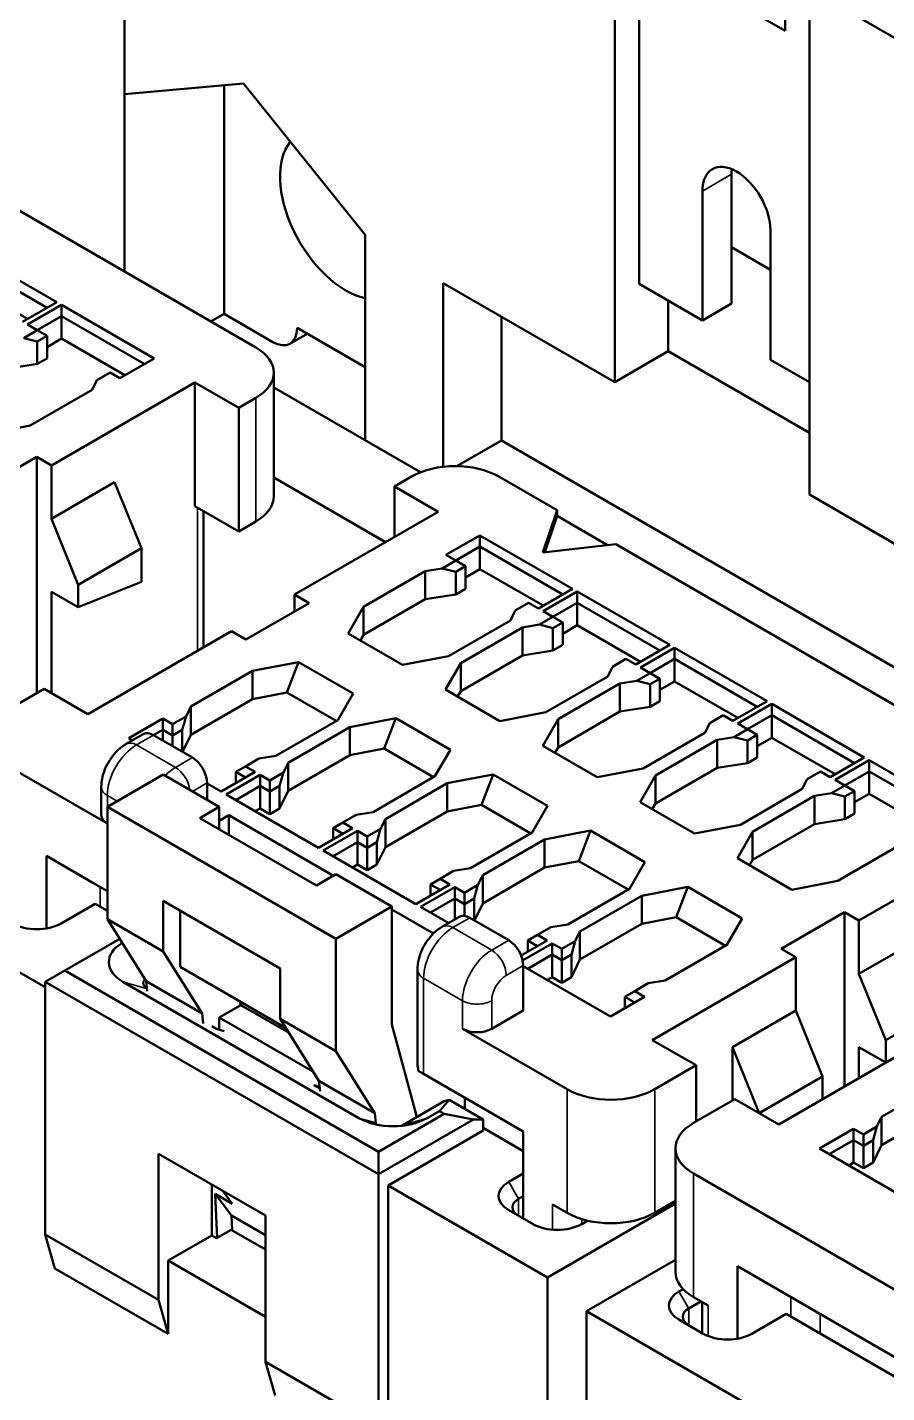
# Model space of a CAD drawing. Header units: millimetres. Extents: x 3100 to 5091, y 868 to 1900.
# Drawn here: x 4036.79 to 4049.28, y 1677.33 to 1697.17 of the extents above; entities that cross this region are included whole.
import ezdxf

# ---------------------------------------------------------------- set-up
doc = ezdxf.new("R2010")
doc.units = ezdxf.units.MM
doc.header["$LTSCALE"] = 1.8
doc.layers.add('외형선(ISO)', color=7, linetype='Continuous', lineweight=50)
doc.layers.add('좁은 외형선(ISO)', color=7, linetype='Continuous', lineweight=35)

msp = doc.modelspace()

# ---------------------------------------------------------------- linework, layer by layer
at = {"layer": '외형선(ISO)'}
for p, q in [((4045.68, 1699.568), (4045.68, 1693.444)), ((4045.327, 1692.015), (4045.327, 1699.364)), ((4038.199, 1698.743), (4038.199, 1693.624)), ((4047.802, 1697.118), (4047.802, 1698.343)), ((4046.387, 1697.935), (4047.802, 1697.118)), ((4048.155, 1697.731), (4059.306, 1691.293)), ((4048.155, 1697.731), (4048.155, 1690.382)), ((4038.199, 1696.2), (4039.932, 1696.355)), ((4039.649, 1693.007), (4039.649, 1696.33)), ((4039.932, 1696.355), (4041.699, 1694.156)), ((4035.017, 1695.461), (4040.108, 1692.521)), ((4047.024, 1695.036), (4047.024, 1693.975)), ((4046.6, 1694.791), (4046.6, 1692.913)), ((4041.699, 1694.156), (4041.699, 1691.17)), ((4047.589, 1692.342), (4047.589, 1694.22)), ((4037.216, 1693.179), (4035.873, 1693.954)), ((4047.589, 1693.648), (4047.024, 1693.975)), ((4047.024, 1693.158), (4047.024, 1693.975)), ((4037.075, 1693.097), (4035.873, 1693.791)), ((4036.792, 1692.934), (4035.873, 1693.465)), ((4042.831, 1690.786), (4042.831, 1693.456)), ((4045.327, 1692.015), (4042.831, 1693.456)), ((4046.6, 1692.913), (4045.68, 1693.444)), ((4036.721, 1692.893), (4037.216, 1693.179)), ((4037.287, 1693.138), (4036.792, 1692.852)), ((4038.63, 1692.362), (4037.287, 1693.138)), ((4037.287, 1693.138), (4037.287, 1692.975)), ((4046.105, 1692.464), (4046.105, 1693.199)), ((4047.024, 1693.158), (4046.6, 1692.913)), ((4037.287, 1692.975), (4036.933, 1692.771)), ((4038.489, 1692.281), (4037.287, 1692.975)), ((4037.287, 1692.975), (4037.287, 1692.648)), ((4039.649, 1693.007), (4039.458, 1692.897)), ((4039.649, 1693.007), (4040.356, 1692.599)), ((4043.679, 1691.17), (4043.679, 1692.966)), ((4036.933, 1692.771), (4036.737, 1692.657)), ((4036.792, 1692.852), (4036.933, 1692.771)), ((4036.933, 1692.771), (4037.075, 1692.689)), ((4037.075, 1692.689), (4036.933, 1692.607)), ((4037.075, 1692.689), (4037.075, 1692.362)), ((4040.606, 1692.574), (4040.856, 1692.719)), ((4040.709, 1692.803), (4041.699, 1692.232)), ((4036.737, 1692.657), (4036.933, 1692.607)), ((4036.933, 1692.607), (4036.933, 1692.281)), ((4037.287, 1692.648), (4037.075, 1692.526)), ((4038.206, 1692.117), (4037.287, 1692.648)), ((4036.933, 1692.281), (4036.491, 1692.209)), ((4037.075, 1692.362), (4036.933, 1692.281)), ((4038.135, 1692.076), (4038.63, 1692.362)), ((4046.105, 1692.464), (4045.327, 1692.015)), ((4048.155, 1691.28), (4046.105, 1692.464)), ((4048.155, 1692.015), (4047.589, 1692.342)), ((4037.798, 1692.045), (4037.994, 1692.158)), ((4037.994, 1692.158), (4038.135, 1692.076)), ((4040.372, 1690.358), (4040.372, 1692.154)), ((4037.729, 1691.903), (4036.831, 1691.385)), ((4039.224, 1692.011), (4037.138, 1690.807)), ((4037.729, 1691.903), (4037.798, 1692.045)), ((4039.861, 1691.644), (4039.224, 1692.011)), ((4039.224, 1692.011), (4039.224, 1690.215)), ((4040.372, 1691.937), (4042.503, 1690.706)), ((4040.108, 1691.787), (4039.861, 1691.644)), ((4039.861, 1689.847), (4039.861, 1691.644)), ((4036.831, 1691.385), (4036.163, 1691.256)), ((4043.03, 1690.796), (4043.679, 1691.17)), ((4064.417, 1679.197), (4043.679, 1691.17)), ((4036.926, 1690.929), (4036.007, 1690.399)), ((4036.926, 1690.929), (4036.926, 1687.5)), ((4037.138, 1690.807), (4036.926, 1690.929)), ((4037.138, 1690.031), (4037.138, 1690.807)), ((4038.058, 1690.562), (4037.138, 1690.031)), ((4038.058, 1690.562), (4038.447, 1689.603)), ((4041.996, 1689.692), (4040.372, 1690.63)), ((4042.371, 1690.644), (4042.124, 1690.501)), ((4042.124, 1689.766), (4042.124, 1690.501)), ((4042.124, 1690.501), (4042.76, 1690.133)), ((4043.644, 1690.644), (4044.492, 1690.154)), ((4048.155, 1690.382), (4065.644, 1680.285)), ((4039.861, 1689.847), (4039.224, 1690.215)), ((4039.348, 1690.144), (4039.348, 1688.163)), ((4040.674, 1688.929), (4042.76, 1690.133)), ((4044.492, 1690.154), (4044.28, 1689.541)), ((4044.492, 1690.154), (4044.492, 1690.072)), ((4037.527, 1689.072), (4037.138, 1690.031)), ((4039.861, 1689.847), (4040.108, 1689.99)), ((4044.492, 1690.072), (4044.31, 1689.545)), ((4045.223, 1689.65), (4044.492, 1690.072)), ((4043.368, 1689.79), (4042.873, 1689.505)), ((4044.712, 1689.015), (4043.368, 1689.79)), ((4043.368, 1689.79), (4043.368, 1689.627)), ((4038.447, 1689.603), (4037.527, 1689.072)), ((4038.447, 1689.113), (4038.447, 1689.603)), ((4042.873, 1689.505), (4043.015, 1689.423)), ((4043.368, 1689.627), (4043.015, 1689.423)), ((4043.368, 1689.627), (4043.368, 1689.3)), ((4044.57, 1688.933), (4043.368, 1689.627)), ((4044.28, 1689.541), (4045.341, 1689.664)), ((4045.341, 1689.664), (4051.846, 1685.908)), ((4042.818, 1689.309), (4042.573, 1689.27)), ((4043.015, 1689.423), (4042.818, 1689.309)), ((4042.818, 1689.309), (4043.015, 1689.26)), ((4043.015, 1689.423), (4043.156, 1689.341)), ((4043.156, 1689.341), (4043.015, 1689.26)), ((4043.156, 1689.341), (4043.156, 1689.015)), ((4037.527, 1688.745), (4038.447, 1689.113)), ((4041.675, 1688.751), (4042.573, 1689.27)), ((4042.573, 1689.27), (4042.573, 1688.862)), ((4043.015, 1689.26), (4043.015, 1688.933)), ((4043.368, 1689.3), (4043.156, 1689.178)), ((4044.287, 1688.77), (4043.368, 1689.3)), ((4037.138, 1687.5), (4037.138, 1688.97)), ((4037.138, 1688.97), (4037.527, 1688.745)), ((4037.527, 1689.072), (4037.527, 1688.745)), ((4040.674, 1688.929), (4040.674, 1688.684)), ((4040.886, 1688.806), (4040.674, 1688.929)), ((4043.015, 1688.933), (4042.573, 1688.862)), ((4043.156, 1689.015), (4043.015, 1688.933)), ((4044.217, 1688.729), (4044.712, 1689.015)), ((4044.782, 1688.974), (4044.287, 1688.688)), ((4046.126, 1688.198), (4044.782, 1688.974)), ((4044.782, 1688.974), (4044.782, 1688.81)), ((4039.967, 1688.276), (4040.886, 1688.806)), ((4041.452, 1688.366), (4041.675, 1688.751)), ((4041.675, 1688.343), (4042.573, 1688.862)), ((4041.675, 1688.751), (4041.675, 1688.343)), ((4043.879, 1688.697), (4044.075, 1688.81)), ((4044.075, 1688.81), (4044.217, 1688.729)), ((4044.782, 1688.81), (4044.429, 1688.606)), ((4044.782, 1688.81), (4044.782, 1688.484)), ((4045.984, 1688.116), (4044.782, 1688.81)), ((4043.81, 1688.555), (4042.912, 1688.037)), ((4043.81, 1688.555), (4043.879, 1688.697)), ((4044.429, 1688.606), (4044.232, 1688.493)), ((4044.287, 1688.688), (4044.429, 1688.606)), ((4044.429, 1688.606), (4044.57, 1688.525)), ((4044.57, 1688.525), (4044.429, 1688.443)), ((4044.57, 1688.525), (4044.57, 1688.198)), ((4037.669, 1687.194), (4039.755, 1688.398)), ((4039.755, 1688.398), (4039.967, 1688.276)), ((4042.244, 1687.908), (4041.452, 1688.366)), ((4041.629, 1688.263), (4041.675, 1688.343)), ((4043.089, 1687.935), (4043.987, 1688.453)), ((4044.232, 1688.493), (4043.987, 1688.453)), ((4043.987, 1688.453), (4043.987, 1688.045)), ((4044.232, 1688.493), (4044.429, 1688.443)), ((4044.429, 1688.443), (4044.429, 1688.116)), ((4044.782, 1688.484), (4044.57, 1688.361)), ((4045.702, 1687.953), (4044.782, 1688.484)), ((4044.429, 1688.116), (4043.987, 1688.045)), ((4044.57, 1688.198), (4044.429, 1688.116)), ((4045.631, 1687.912), (4046.126, 1688.198)), ((4046.196, 1688.157), (4045.702, 1687.872)), ((4047.54, 1687.382), (4046.196, 1688.157)), ((4046.196, 1688.157), (4046.196, 1687.994)), ((4040.062, 1687.82), (4040.731, 1687.949)), ((4040.561, 1687.508), (4040.731, 1687.949)), ((4040.731, 1687.949), (4041.523, 1687.492)), ((4042.912, 1688.037), (4042.244, 1687.908)), ((4042.866, 1687.549), (4043.089, 1687.935)), ((4043.089, 1687.527), (4043.987, 1688.045)), ((4043.089, 1687.935), (4043.089, 1687.527)), ((4045.293, 1687.881), (4045.489, 1687.994)), ((4045.489, 1687.994), (4045.631, 1687.912)), ((4046.196, 1687.994), (4045.843, 1687.79)), ((4046.196, 1687.994), (4046.196, 1687.667)), ((4047.399, 1687.3), (4046.196, 1687.994)), ((4039.164, 1687.302), (4040.062, 1687.82)), ((4040.062, 1687.82), (4040.062, 1687.412)), ((4045.224, 1687.739), (4044.326, 1687.22)), ((4045.224, 1687.739), (4045.293, 1687.881)), ((4045.843, 1687.79), (4045.647, 1687.676)), ((4045.702, 1687.872), (4045.843, 1687.79)), ((4045.843, 1687.79), (4045.984, 1687.708)), ((4037.032, 1687.561), (4036.431, 1687.214)), ((4037.032, 1687.561), (4037.669, 1687.194)), ((4043.658, 1687.092), (4042.866, 1687.549)), ((4043.043, 1687.447), (4043.089, 1687.527)), ((4044.503, 1687.118), (4045.401, 1687.637)), ((4045.647, 1687.676), (4045.401, 1687.637)), ((4045.401, 1687.637), (4045.401, 1687.229)), ((4045.647, 1687.676), (4045.843, 1687.627)), ((4045.984, 1687.708), (4045.843, 1687.627)), ((4045.843, 1687.627), (4045.843, 1687.3)), ((4045.984, 1687.708), (4045.984, 1687.382)), ((4046.196, 1687.667), (4045.984, 1687.545)), ((4047.116, 1687.137), (4046.196, 1687.667)), ((4039.164, 1686.894), (4040.062, 1687.412)), ((4040.062, 1687.412), (4040.561, 1687.508)), ((4040.561, 1687.508), (4041.279, 1687.094)), ((4041.523, 1687.492), (4041.3, 1687.106)), ((4045.984, 1687.382), (4045.843, 1687.3)), ((4047.045, 1687.096), (4047.54, 1687.382)), ((4047.611, 1687.341), (4047.116, 1687.055)), ((4048.954, 1686.565), (4047.611, 1687.341)), ((4047.611, 1687.341), (4047.611, 1687.178)), ((4038.758, 1687.129), (4038.263, 1686.843)), ((4038.899, 1687.047), (4038.758, 1687.129)), ((4038.758, 1687.129), (4038.758, 1686.965)), ((4039.096, 1687.16), (4038.899, 1687.047)), ((4039.096, 1687.16), (4039.041, 1686.965)), ((4039.164, 1687.302), (4039.096, 1687.16)), ((4039.164, 1687.302), (4039.164, 1686.894)), ((4041.477, 1687.004), (4042.145, 1687.133)), ((4041.975, 1686.692), (4042.145, 1687.133)), ((4042.145, 1687.133), (4042.937, 1686.675)), ((4044.326, 1687.22), (4043.658, 1687.092)), ((4044.503, 1686.71), (4045.401, 1687.229)), ((4045.843, 1687.3), (4045.401, 1687.229)), ((4046.707, 1687.064), (4046.904, 1687.178)), ((4046.904, 1687.178), (4047.045, 1687.096)), ((4047.611, 1687.178), (4047.257, 1686.973)), ((4047.611, 1687.178), (4047.611, 1686.851)), ((4048.813, 1686.483), (4047.611, 1687.178)), ((4038.758, 1686.965), (4038.623, 1686.888)), ((4038.758, 1686.965), (4038.758, 1686.81)), ((4038.899, 1686.884), (4038.758, 1686.965)), ((4038.899, 1687.047), (4038.899, 1686.884)), ((4039.041, 1686.965), (4038.899, 1686.884)), ((4039.041, 1686.965), (4039.041, 1686.647)), ((4041.3, 1687.106), (4040.402, 1686.588)), ((4040.579, 1686.486), (4041.477, 1687.004)), ((4041.477, 1687.004), (4041.477, 1686.596)), ((4044.28, 1686.733), (4044.503, 1687.118)), ((4044.503, 1687.118), (4044.503, 1686.71)), ((4046.638, 1686.922), (4045.74, 1686.404)), ((4046.638, 1686.922), (4046.707, 1687.064)), ((4047.257, 1686.973), (4047.061, 1686.86)), ((4047.116, 1687.055), (4047.257, 1686.973)), ((4047.257, 1686.973), (4047.399, 1686.892)), ((4038.226, 1686.76), (4038.473, 1686.903)), ((4038.263, 1686.843), (4038.316, 1686.812)), ((4039.189, 1686.561), (4038.623, 1686.888)), ((4038.899, 1686.884), (4038.899, 1686.728)), ((4039.164, 1686.894), (4039.044, 1686.645)), ((4045.072, 1686.275), (4044.28, 1686.733)), ((4045.917, 1686.302), (4046.815, 1686.82)), ((4047.061, 1686.86), (4046.815, 1686.82)), ((4046.815, 1686.82), (4046.815, 1686.412)), ((4047.061, 1686.86), (4047.257, 1686.81)), ((4047.399, 1686.892), (4047.257, 1686.81)), ((4047.257, 1686.81), (4047.257, 1686.483)), ((4047.399, 1686.892), (4047.399, 1686.565)), ((4047.611, 1686.851), (4047.399, 1686.728)), ((4048.53, 1686.32), (4047.611, 1686.851)), ((4039.96, 1686.434), (4040.156, 1686.548)), ((4040.156, 1686.548), (4040.402, 1686.588)), ((4040.579, 1686.077), (4041.477, 1686.596)), ((4041.477, 1686.596), (4041.975, 1686.692)), ((4041.975, 1686.692), (4042.693, 1686.277)), ((4042.937, 1686.675), (4042.714, 1686.29)), ((4044.457, 1686.63), (4044.503, 1686.71)), ((4047.399, 1686.565), (4047.257, 1686.483)), ((4048.459, 1686.279), (4048.954, 1686.565)), ((4049.025, 1686.524), (4048.53, 1686.239)), ((4050.368, 1685.749), (4049.025, 1686.524)), ((4049.025, 1686.524), (4049.025, 1686.361)), ((4037.952, 1685.602), (4036.431, 1686.479)), ((4039.606, 1686.067), (4040.101, 1686.353)), ((4039.96, 1686.434), (4039.818, 1686.353)), ((4039.818, 1686.353), (4039.818, 1686.19)), ((4039.96, 1686.271), (4039.818, 1686.353)), ((4040.101, 1686.353), (4039.96, 1686.434)), ((4040.51, 1686.344), (4040.313, 1686.23)), ((4040.51, 1686.344), (4040.455, 1686.149)), ((4040.579, 1686.486), (4040.51, 1686.344)), ((4040.579, 1686.486), (4040.579, 1686.077)), ((4045.74, 1686.404), (4045.072, 1686.275)), ((4045.917, 1685.894), (4046.815, 1686.412)), ((4047.257, 1686.483), (4046.815, 1686.412)), ((4048.121, 1686.248), (4048.318, 1686.361)), ((4048.318, 1686.361), (4048.459, 1686.279)), ((4049.025, 1686.361), (4048.671, 1686.157)), ((4050.227, 1685.667), (4049.025, 1686.361)), ((4049.025, 1686.361), (4049.025, 1686.034)), ((4037.864, 1685.724), (4037.864, 1686.132)), ((4038.765, 1686.316), (4037.952, 1685.847)), ((4038.765, 1686.316), (4039.578, 1685.847)), ((4039.401, 1685.949), (4039.401, 1686.194)), ((4039.401, 1686.185), (4039.606, 1686.067)), ((4040.172, 1686.312), (4039.677, 1686.026)), ((4040.172, 1686.149), (4039.818, 1685.945)), ((4040.313, 1686.23), (4040.172, 1686.312)), ((4040.172, 1686.312), (4040.172, 1686.149)), ((4040.172, 1686.149), (4040.172, 1685.822)), ((4040.313, 1686.067), (4040.172, 1686.149)), ((4040.313, 1686.23), (4040.313, 1686.067)), ((4040.455, 1686.149), (4040.313, 1686.067)), ((4040.455, 1686.149), (4040.455, 1685.822)), ((4042.714, 1686.29), (4041.816, 1685.771)), ((4041.993, 1685.669), (4042.891, 1686.188)), ((4042.891, 1686.188), (4043.559, 1686.316)), ((4042.891, 1686.188), (4042.891, 1685.779)), ((4043.389, 1685.875), (4043.559, 1686.316)), ((4043.559, 1686.316), (4044.351, 1685.859)), ((4045.694, 1685.916), (4045.917, 1686.302)), ((4045.917, 1686.302), (4045.917, 1685.894)), ((4048.053, 1686.106), (4048.121, 1686.248)), ((4048.671, 1686.157), (4048.475, 1686.043)), ((4048.53, 1686.239), (4048.671, 1686.157)), ((4048.671, 1686.157), (4048.813, 1686.075)), ((4039.677, 1686.026), (4041.02, 1685.251)), ((4040.313, 1686.067), (4040.313, 1685.74)), ((4040.579, 1686.077), (4040.455, 1685.822)), ((4048.053, 1686.106), (4047.155, 1685.587)), ((4047.331, 1685.485), (4048.229, 1686.004)), ((4048.475, 1686.043), (4048.229, 1686.004)), ((4048.229, 1686.004), (4048.229, 1685.596)), ((4048.475, 1686.043), (4048.671, 1685.994)), ((4048.813, 1686.075), (4048.671, 1685.994)), ((4048.671, 1685.994), (4048.671, 1685.667)), ((4048.813, 1686.075), (4048.813, 1685.749)), ((4049.025, 1686.034), (4048.813, 1685.912)), ((4049.944, 1685.504), (4049.025, 1686.034)), ((4037.952, 1685.847), (4041.275, 1683.928)), ((4037.952, 1685.847), (4037.952, 1684.214)), ((4039.578, 1685.847), (4039.295, 1685.683)), ((4039.578, 1685.52), (4039.578, 1685.847)), ((4040.172, 1685.822), (4040.101, 1685.781)), ((4040.313, 1685.74), (4040.172, 1685.822)), ((4040.455, 1685.822), (4040.313, 1685.74)), ((4041.374, 1685.618), (4041.57, 1685.731)), ((4041.57, 1685.731), (4041.816, 1685.771)), ((4041.993, 1685.261), (4042.891, 1685.779)), ((4042.891, 1685.779), (4043.389, 1685.875)), ((4043.389, 1685.875), (4044.107, 1685.461)), ((4044.351, 1685.859), (4044.128, 1685.473)), ((4046.486, 1685.459), (4045.694, 1685.916)), ((4045.871, 1685.814), (4045.917, 1685.894)), ((4048.813, 1685.749), (4048.671, 1685.667)), ((4039.295, 1685.683), (4040.992, 1684.704)), ((4039.578, 1685.642), (4039.719, 1685.724)), ((4041.24, 1684.846), (4039.719, 1685.724)), ((4039.719, 1685.724), (4039.719, 1685.438)), ((4041.02, 1685.251), (4041.515, 1685.536)), ((4041.374, 1685.618), (4041.233, 1685.536)), ((4041.233, 1685.536), (4041.233, 1685.373)), ((4041.374, 1685.455), (4041.233, 1685.536)), ((4041.515, 1685.536), (4041.374, 1685.618)), ((4041.993, 1685.669), (4041.924, 1685.527)), ((4041.993, 1685.669), (4041.993, 1685.261)), ((4047.155, 1685.587), (4046.486, 1685.459)), ((4047.331, 1685.077), (4048.229, 1685.596)), ((4048.671, 1685.667), (4048.229, 1685.596)), ((4041.586, 1685.496), (4041.091, 1685.21)), ((4041.728, 1685.414), (4041.586, 1685.496)), ((4041.586, 1685.496), (4041.586, 1685.332)), ((4041.924, 1685.527), (4041.728, 1685.414)), ((4041.728, 1685.414), (4041.728, 1685.251)), ((4041.924, 1685.527), (4041.869, 1685.332)), ((4044.128, 1685.473), (4043.23, 1684.955)), ((4043.407, 1684.853), (4044.305, 1685.371)), ((4044.305, 1685.371), (4044.973, 1685.5)), ((4044.305, 1685.371), (4044.305, 1684.963)), ((4044.803, 1685.059), (4044.973, 1685.5)), ((4044.973, 1685.5), (4045.765, 1685.042)), ((4047.109, 1685.1), (4047.331, 1685.485)), ((4047.331, 1685.485), (4047.331, 1685.077)), ((4050.962, 1685.398), (4048.876, 1684.193)), ((4041.091, 1685.21), (4042.435, 1684.434)), ((4041.586, 1685.332), (4041.233, 1685.128)), ((4041.586, 1685.332), (4041.586, 1685.006)), ((4041.728, 1685.251), (4041.586, 1685.332)), ((4041.869, 1685.332), (4041.728, 1685.251)), ((4041.728, 1685.251), (4041.728, 1684.924)), ((4041.869, 1685.332), (4041.869, 1685.006)), ((4041.993, 1685.261), (4041.869, 1685.006)), ((4049.467, 1685.289), (4048.569, 1684.771)), ((4037.068, 1684.08), (4037.068, 1685.132)), ((4037.739, 1684.744), (4037.068, 1685.132)), ((4041.586, 1685.006), (4041.515, 1684.965)), ((4041.728, 1684.924), (4041.586, 1685.006)), ((4041.869, 1685.006), (4041.728, 1684.924)), ((4042.985, 1684.915), (4043.23, 1684.955)), ((4043.407, 1684.444), (4044.305, 1684.963)), ((4044.305, 1684.963), (4044.803, 1685.059)), ((4044.803, 1685.059), (4045.521, 1684.644)), ((4045.765, 1685.042), (4045.542, 1684.657)), ((4047.901, 1684.642), (4047.109, 1685.1)), ((4047.285, 1684.997), (4047.331, 1685.077)), ((4037.952, 1684.622), (4037.739, 1684.744)), ((4041.275, 1684.867), (4040.992, 1684.704)), ((4041.275, 1684.867), (4042.088, 1684.397)), ((4042.788, 1684.802), (4042.647, 1684.72)), ((4042.788, 1684.802), (4042.985, 1684.915)), ((4042.93, 1684.72), (4042.788, 1684.802)), ((4043.407, 1684.853), (4043.338, 1684.711)), ((4043.407, 1684.853), (4043.407, 1684.444)), ((4048.569, 1684.771), (4047.901, 1684.642)), ((4042.435, 1684.434), (4042.93, 1684.72)), ((4043, 1684.679), (4042.505, 1684.393)), ((4042.647, 1684.72), (4042.647, 1684.557)), ((4042.788, 1684.638), (4042.647, 1684.72)), ((4043.142, 1684.597), (4043, 1684.679)), ((4043, 1684.679), (4043, 1684.516)), ((4043.338, 1684.711), (4043.142, 1684.597)), ((4043.142, 1684.597), (4043.142, 1684.434)), ((4043.338, 1684.711), (4043.283, 1684.516)), ((4045.542, 1684.657), (4044.644, 1684.138)), ((4044.821, 1684.036), (4045.719, 1684.555)), ((4045.719, 1684.555), (4046.387, 1684.683)), ((4045.719, 1684.555), (4045.719, 1684.146)), ((4046.218, 1684.242), (4046.387, 1684.683)), ((4046.387, 1684.683), (4047.179, 1684.226)), ((4037.05, 1683.224), (4034.876, 1684.479)), ((4037.775, 1684.438), (4037.28, 1684.152)), ((4037.775, 1684.438), (4037.952, 1684.336)), ((4038.765, 1683.744), (4038.765, 1684.479)), ((4038.765, 1684.479), (4040.462, 1683.499)), ((4042.088, 1684.397), (4041.275, 1683.928)), ((4042.088, 1682.683), (4042.088, 1684.397)), ((4042.693, 1684.007), (4042.088, 1684.357)), ((4042.505, 1684.393), (4042.913, 1684.158)), ((4043, 1684.516), (4042.647, 1684.312)), ((4043, 1684.516), (4043, 1684.209)), ((4043.142, 1684.434), (4043, 1684.516)), ((4043.283, 1684.516), (4043.142, 1684.434)), ((4043.142, 1684.434), (4043.142, 1684.262)), ((4043.283, 1684.516), (4043.283, 1684.197)), ((4043.407, 1684.444), (4043.286, 1684.196)), ((4037.952, 1684.214), (4038.765, 1683.744)), ((4037.952, 1684.214), (4038.517, 1683.315)), ((4039.012, 1684.336), (4039.012, 1683.52)), ((4042.822, 1684.106), (4043.07, 1684.249)), ((4043.22, 1684.234), (4043.785, 1683.907)), ((4044.821, 1683.628), (4045.719, 1684.146)), ((4045.719, 1684.146), (4046.218, 1684.242)), ((4046.218, 1684.242), (4046.935, 1683.828)), ((4047.179, 1684.226), (4046.957, 1683.84)), ((4048.664, 1684.316), (4047.745, 1683.785)), ((4048.664, 1684.316), (4048.664, 1681.785)), ((4048.876, 1684.193), (4048.664, 1684.316)), ((4048.876, 1683.418), (4048.876, 1684.193)), ((4044.202, 1683.985), (4044.061, 1683.903)), ((4044.202, 1683.985), (4044.399, 1684.098)), ((4044.344, 1683.903), (4044.202, 1683.985)), ((4044.399, 1684.098), (4044.644, 1684.138)), ((4044.821, 1684.036), (4044.752, 1683.894)), ((4044.821, 1684.036), (4044.821, 1683.628)), ((4049.796, 1683.948), (4048.876, 1683.418)), ((4037.333, 1683.469), (4038.131, 1683.929)), ((4041.275, 1683.928), (4041.275, 1682.295)), ((4043.966, 1683.685), (4044.344, 1683.903)), ((4044.415, 1683.863), (4043.988, 1683.616)), ((4044.061, 1683.903), (4044.061, 1683.74)), ((4044.202, 1683.822), (4044.061, 1683.903)), ((4044.556, 1683.781), (4044.415, 1683.863)), ((4044.415, 1683.863), (4044.415, 1683.699)), ((4044.752, 1683.894), (4044.556, 1683.781)), ((4044.556, 1683.781), (4044.556, 1683.618)), ((4044.752, 1683.894), (4044.697, 1683.699)), ((4046.957, 1683.84), (4046.059, 1683.322)), ((4047.745, 1683.785), (4047.957, 1683.662)), ((4038.765, 1683.744), (4039.33, 1682.846)), ((4044.415, 1683.699), (4044.061, 1683.495)), ((4044.556, 1683.618), (4044.415, 1683.699)), ((4044.415, 1683.699), (4044.415, 1683.373)), ((4044.697, 1683.699), (4044.556, 1683.618)), ((4044.556, 1683.618), (4044.556, 1683.291)), ((4044.697, 1683.699), (4044.697, 1683.373)), ((4044.821, 1683.628), (4044.697, 1683.373)), ((4047.957, 1683.662), (4045.871, 1682.458)), ((4047.957, 1683.662), (4047.957, 1682.887)), ((4037.333, 1683.469), (4037.05, 1683.305)), ((4041.894, 1680.835), (4037.333, 1683.469)), ((4039.012, 1683.52), (4040.543, 1682.636)), ((4040.462, 1682.764), (4040.462, 1683.499)), ((4042.46, 1682.091), (4042.46, 1683.479)), ((4043.997, 1682.887), (4043.997, 1683.54)), ((4043.997, 1683.532), (4045.263, 1682.801)), ((4044.415, 1683.373), (4044.344, 1683.332)), ((4044.556, 1683.291), (4044.415, 1683.373)), ((4044.697, 1683.373), (4044.556, 1683.291)), ((4049.265, 1682.458), (4048.876, 1683.418)), ((4041.894, 1680.509), (4037.05, 1683.305)), ((4037.05, 1679.631), (4037.05, 1683.305)), ((4041.609, 1681.324), (4038.179, 1683.304)), ((4038.517, 1683.315), (4039.33, 1682.846)), ((4038.517, 1683.315), (4038.533, 1683.166)), ((4045.617, 1683.169), (4045.475, 1683.087)), ((4045.617, 1683.169), (4045.813, 1683.282)), ((4045.758, 1683.087), (4045.617, 1683.169)), ((4045.813, 1683.282), (4046.059, 1683.322)), ((4039.578, 1682.785), (4039.893, 1682.967)), ((4039.893, 1682.967), (4039.879, 1683.019)), ((4040.586, 1682.567), (4039.893, 1682.967)), ((4045.263, 1682.801), (4045.758, 1683.087)), ((4045.617, 1683.005), (4045.475, 1683.087)), ((4045.475, 1683.087), (4045.475, 1682.924)), ((4050.185, 1682.989), (4049.265, 1682.458)), ((4039.33, 1682.846), (4039.346, 1682.697)), ((4039.578, 1682.609), (4039.578, 1682.785)), ((4040.947, 1681.995), (4039.578, 1682.785)), ((4040.462, 1682.764), (4041.028, 1681.866)), ((4040.462, 1682.764), (4041.275, 1682.295)), ((4043.538, 1682.621), (4043.997, 1682.887)), ((4047.957, 1682.887), (4047.038, 1682.356)), ((4047.957, 1682.887), (4048.346, 1681.927)), ((4039.47, 1682.661), (4039.54, 1682.62)), ((4039.649, 1682.589), (4039.54, 1682.62)), ((4042.442, 1681.376), (4042.088, 1682.683)), ((4044.634, 1681.744), (4043.114, 1682.621)), ((4046.508, 1682.091), (4045.871, 1682.458)), ((4047.71, 1681.233), (4049.796, 1682.438)), ((4049.265, 1682.458), (4049.265, 1682.132)), ((4041.275, 1682.295), (4041.841, 1681.397)), ((4047.038, 1682.356), (4047.038, 1681.58)), ((4047.427, 1681.397), (4047.038, 1682.356)), ((4048.876, 1681.907), (4048.876, 1682.356)), ((4048.876, 1682.356), (4049.265, 1682.132)), ((4042.47, 1682.013), (4042.47, 1682.046)), ((4042.47, 1682.013), (4042.548, 1681.968)), ((4042.548, 1681.968), (4043.326, 1681.519)), ((4046.508, 1682.091), (4045.907, 1681.744)), ((4046.508, 1681.274), (4046.508, 1682.091)), ((4040.955, 1681.804), (4041.039, 1681.755)), ((4040.955, 1681.804), (4041.036, 1681.78)), ((4041.028, 1681.866), (4041.043, 1681.717)), ((4041.028, 1681.866), (4041.841, 1681.397)), ((4048.346, 1681.927), (4047.427, 1681.397)), ((4048.346, 1681.601), (4048.346, 1681.927)), ((4049.205, 1681.342), (4050.103, 1681.86)), ((4042.848, 1681.57), (4042.245, 1681.222)), ((4042.778, 1681.427), (4042.919, 1681.591)), ((4042.848, 1681.57), (4042.919, 1681.591)), ((4042.919, 1681.591), (4043.414, 1681.305)), ((4043.149, 1681.621), (4043.149, 1681.458)), ((4047.073, 1681.601), (4046.472, 1681.254)), ((4047.073, 1681.601), (4047.71, 1681.233)), ((4041.841, 1681.397), (4041.856, 1681.248)), ((4041.894, 1680.835), (4042.848, 1681.387)), ((4042.446, 1681.338), (4042.442, 1681.376)), ((4042.778, 1681.427), (4042.599, 1681.324)), ((4042.778, 1681.427), (4042.848, 1681.387)), ((4043.273, 1681.305), (4042.848, 1681.387)), ((4043.997, 1681.131), (4043.326, 1681.519)), ((4049.205, 1680.933), (4050.103, 1681.452)), ((4041.894, 1680.509), (4043.273, 1681.305)), ((4043.414, 1681.305), (4043.273, 1681.305)), ((4043.414, 1681.305), (4043.414, 1681.142)), ((4043.997, 1680.846), (4043.414, 1681.182)), ((4048.799, 1681.168), (4048.304, 1680.882)), ((4048.94, 1681.086), (4048.799, 1681.168)), ((4048.799, 1681.168), (4048.799, 1681.005)), ((4049.136, 1681.2), (4048.94, 1681.086)), ((4049.136, 1681.2), (4049.081, 1681.005)), ((4049.205, 1681.342), (4049.136, 1681.2)), ((4049.205, 1681.342), (4049.205, 1680.933)), ((4042.035, 1680.345), (4043.414, 1681.142)), ((4043.997, 1681.131), (4043.997, 1679.866)), ((4048.799, 1681.005), (4048.445, 1680.801)), ((4048.799, 1681.005), (4048.799, 1680.678)), ((4048.94, 1680.923), (4048.799, 1681.005)), ((4048.94, 1681.086), (4048.94, 1680.923)), ((4049.081, 1681.005), (4048.94, 1680.923)), ((4049.081, 1681.005), (4049.081, 1680.678)), ((4038.694, 1678.682), (4038.694, 1680.805)), ((4040.25, 1679.907), (4038.694, 1680.805)), ((4041.894, 1680.509), (4041.894, 1680.835)), ((4046.209, 1679.09), (4046.209, 1680.886)), ((4048.304, 1680.882), (4049.647, 1680.107)), ((4048.94, 1680.923), (4048.94, 1680.597)), ((4049.205, 1680.933), (4049.081, 1680.678)), ((4048.799, 1680.678), (4048.728, 1680.637)), ((4048.94, 1680.597), (4048.799, 1680.678)), ((4049.081, 1680.678), (4048.94, 1680.597)), ((4041.894, 1676.835), (4041.894, 1680.509)), ((4043.997, 1680.519), (4043.785, 1680.397)), ((4049.725, 1678.641), (4046.472, 1680.519)), ((4039.47, 1680.357), (4039.47, 1679.62)), ((4039.755, 1679.907), (4039.521, 1680.222)), ((4039.521, 1680.222), (4039.767, 1680.08)), ((4039.546, 1679.582), (4039.521, 1680.222)), ((4039.767, 1680.08), (4039.63, 1680.265)), ((4044.351, 1679.008), (4042.035, 1680.345)), ((4042.035, 1680.345), (4042.035, 1676.345)), ((4043.997, 1680.192), (4043.927, 1680.152)), ((4043.785, 1679.988), (4044.139, 1679.784)), ((4044.351, 1679.008), (4046.209, 1680.081)), ((4044.422, 1680.07), (4044.634, 1679.947)), ((4045.907, 1679.947), (4046.209, 1680.122)), ((4040.25, 1679.621), (4039.755, 1679.907)), ((4039.766, 1679.694), (4039.755, 1679.907)), ((4040.25, 1677.784), (4040.25, 1679.907)), ((4044.931, 1679.833), (4044.846, 1679.784)), ((4038.694, 1678.682), (4037.05, 1679.631)), ((4037.191, 1679.141), (4037.05, 1679.631)), ((4039.47, 1679.62), (4038.836, 1679.253)), ((4039.54, 1679.579), (4039.47, 1679.62)), ((4039.54, 1679.579), (4039.753, 1679.701)), ((4039.753, 1679.701), (4040.25, 1679.414)), ((4038.836, 1679.253), (4040.25, 1678.437)), ((4038.836, 1679.253), (4038.836, 1678.192)), ((4044.917, 1678.519), (4046.209, 1679.265)), ((4038.836, 1678.192), (4037.191, 1679.141)), ((4044.351, 1671.66), (4044.351, 1679.008)), ((4047.109, 1678.119), (4047.109, 1679.172)), ((4049.513, 1677.784), (4047.109, 1679.172)), ((4046.26, 1678.804), (4046.321, 1678.839)), ((4038.836, 1678.192), (4038.694, 1678.682)), ((4046.578, 1678.661), (4046.402, 1678.559)), ((4046.472, 1678.723), (4046.684, 1678.6)), ((4046.597, 1678.202), (4046.597, 1678.651)), ((4044.917, 1676.069), (4044.917, 1678.519)), ((4049.919, 1675.63), (4044.917, 1678.519)), ((4046.26, 1678.396), (4046.614, 1678.192)), ((4047.816, 1678.478), (4047.321, 1678.192)), ((4047.816, 1678.478), (4049.725, 1677.375)), ((4041.894, 1676.835), (4040.25, 1677.784)), ((4040.391, 1677.294), (4040.25, 1677.784))]:
    msp.add_line(p, q, dxfattribs=at)
for centre, major_axis, start_param, end_param in [((4041.416, 1694.452), (-0.675, 1.169), 0.218449, 2.657007), ((4047.095, 1694.506), (-0.35, 0.606), 3.926991, 7.068583), ((4047.519, 1694.751), (-0.35, 0.606), 0.651137, 0.785398), ((4040.356, 1693.007), (0.25, -0.433), 5.497787, 7.068583), ((4039.472, 1692.154), (0.9, 0), 5.497787, 7.068583), ((4043.007, 1690.276), (-0.9, 0), 3.926991, 5.497787), ((4039.472, 1690.358), (0.9, 0), 5.497787, 6.283185), ((4038.623, 1686.643), (-0.15, 0.26), 5.497787, 6.283185), ((4039.189, 1686.316), (0.15, -0.26), 0.785398, 2.356194), ((4038.164, 1685.724), (-0.3, 0), 0, 0.785398), ((4036.926, 1684.357), (0.5, 0), 3.926991, 5.497787), ((4043.22, 1683.989), (-0.15, 0.26), 5.497787, 6.283185), ((4038.674, 1683.59), (-0.7, 0), 5.519797, 7.068583), ((4043.785, 1683.662), (0.15, -0.26), 0.785398, 2.356194), ((4038.674, 1683.284), (-0.2, 0), 5.760078, 7.038054), ((4043.326, 1682.744), (-0.3, 0), 0.785398, 2.356194), ((4042.76, 1682.091), (-0.3, 0), 0, 0.261799), ((4045.27, 1682.111), (0.9, 0), 3.926991, 5.497787), ((4042.104, 1681.61), (-0.7, 0), 0.785398, 2.356194), ((4042.104, 1681.304), (-0.2, 0), 0.910726, 0.919978), ((4042.104, 1681.304), (-0.2, 0), 2.221614, 2.356194), ((4047.109, 1680.886), (-0.9, 0), 5.497787, 7.068583), ((4044.139, 1680.192), (-0.5, 0), 5.497787, 7.068583), ((4044.139, 1680.029), (-0.3, 0), 5.497787, 7.068583), ((4044.492, 1679.988), (0.5, 0), 3.926991, 5.497787), ((4045.27, 1680.315), (-0.9, 0), 0.785398, 2.356194), ((4047.109, 1679.09), (-0.9, 0), 0, 0.785398), ((4046.614, 1678.6), (-0.5, 0), 5.497787, 7.068583), ((4046.614, 1678.437), (-0.3, 0), 5.497787, 7.068583), ((4046.967, 1678.396), (0.5, 0), 3.926991, 5.497787)]:
    msp.add_ellipse(centre, major_axis=major_axis, ratio=0.57735, start_param=start_param, end_param=end_param, dxfattribs=at)
for points in [[(4038.226, 1686.76), (4038.18, 1686.733), (4038.14, 1686.702), (4038.067, 1686.633), (4038.035, 1686.595), (4037.978, 1686.514), (4037.953, 1686.471), (4037.911, 1686.38), (4037.894, 1686.333), (4037.871, 1686.236), (4037.864, 1686.185), (4037.864, 1686.132)], [(4042.822, 1684.106), (4042.776, 1684.08), (4042.736, 1684.048), (4042.663, 1683.979), (4042.631, 1683.941), (4042.574, 1683.86), (4042.549, 1683.817), (4042.507, 1683.727), (4042.491, 1683.68), (4042.467, 1683.582), (4042.46, 1683.532), (4042.46, 1683.479)]]:
    msp.add_open_spline(points, degree=3, knots=[0, 0, 0, 0, 0.314159, 0.314159, 0.628319, 0.628319, 0.942478, 0.942478, 1.256637, 1.256637, 1.570796, 1.570796, 1.570796, 1.570796], dxfattribs=at)
at = {"layer": '좁은 외형선(ISO)'}
for p, q in [((4046.6, 1694.791), (4047.024, 1695.036)), ((4040.108, 1689.99), (4040.108, 1691.787)), ((4039.26, 1690.194), (4039.26, 1688.112)), ((4038.376, 1686.745), (4038.623, 1686.888)), ((4038.942, 1686.418), (4038.376, 1686.745)), ((4039.189, 1686.561), (4038.942, 1686.418)), ((4039.401, 1686.194), (4039.189, 1686.071)), ((4038.093, 1685.928), (4037.952, 1686.01)), ((4037.952, 1685.847), (4037.952, 1686.01)), ((4037.846, 1684.397), (4037.846, 1684.683)), ((4042.972, 1684.091), (4043.22, 1684.234)), ((4042.972, 1684.091), (4043.538, 1683.765)), ((4043.785, 1683.907), (4043.538, 1683.765)), ((4042.548, 1683.356), (4043.114, 1683.03)), ((4042.548, 1681.968), (4042.548, 1683.356)), ((4043.997, 1683.54), (4043.75, 1683.397)), ((4038.179, 1683.304), (4038.529, 1683.203)), ((4043.114, 1683.03), (4043.114, 1682.621)), ((4043.538, 1683.03), (4043.538, 1682.621)), ((4044.634, 1681.744), (4044.634, 1679.947)), ((4045.907, 1681.744), (4045.907, 1679.947)), ((4041.609, 1681.324), (4041.838, 1681.258)), ((4042.599, 1681.324), (4042.245, 1681.222)), ((4043.785, 1680.397), (4043.927, 1680.152)), ((4046.472, 1678.723), (4046.472, 1680.519)), ((4043.927, 1680.152), (4043.927, 1679.907)), ((4044.422, 1679.702), (4044.422, 1680.07)), ((4044.846, 1679.784), (4044.846, 1679.857)), ((4046.26, 1678.804), (4046.402, 1678.559)), ((4046.684, 1678.158), (4046.684, 1678.6)), ((4047.886, 1678.437), (4047.886, 1678.723)), ((4046.402, 1678.559), (4046.402, 1678.314)), ((4048.311, 1678.192), (4048.311, 1678.478))]:
    msp.add_line(p, q, dxfattribs=at)
for centre, major_axis, start_param, end_param in [((4038.376, 1686.255), (0.3, 0.52), 0.785398, 2.356194), ((4038.376, 1686.5), (-0.15, 0.26), 5.497787, 6.283185), ((4038.942, 1685.928), (-0.3, -0.52), 3.926991, 4.287215), ((4038.942, 1686.173), (-0.15, 0.26), 4.094439, 5.497787), ((4038.164, 1686.132), (-0.3, 0), 0, 0.785398), ((4042.972, 1683.601), (0.3, 0.52), 0.785398, 2.356194), ((4042.972, 1683.846), (-0.15, 0.26), 5.497787, 6.283185), ((4043.538, 1683.275), (-0.3, -0.52), 3.926991, 5.497787), ((4043.538, 1683.52), (-0.15, 0.26), 3.926991, 5.497787), ((4042.76, 1683.479), (-0.3, 0), 0, 0.785398), ((4043.75, 1683.152), (-0.15, -0.26), 3.926991, 5.497787), ((4043.326, 1683.152), (-0.3, 0), 0.785398, 2.356195)]:
    msp.add_ellipse(centre, major_axis=major_axis, ratio=0.57735, start_param=start_param, end_param=end_param, dxfattribs=at)

doc.saveas('drawing.dxf')
